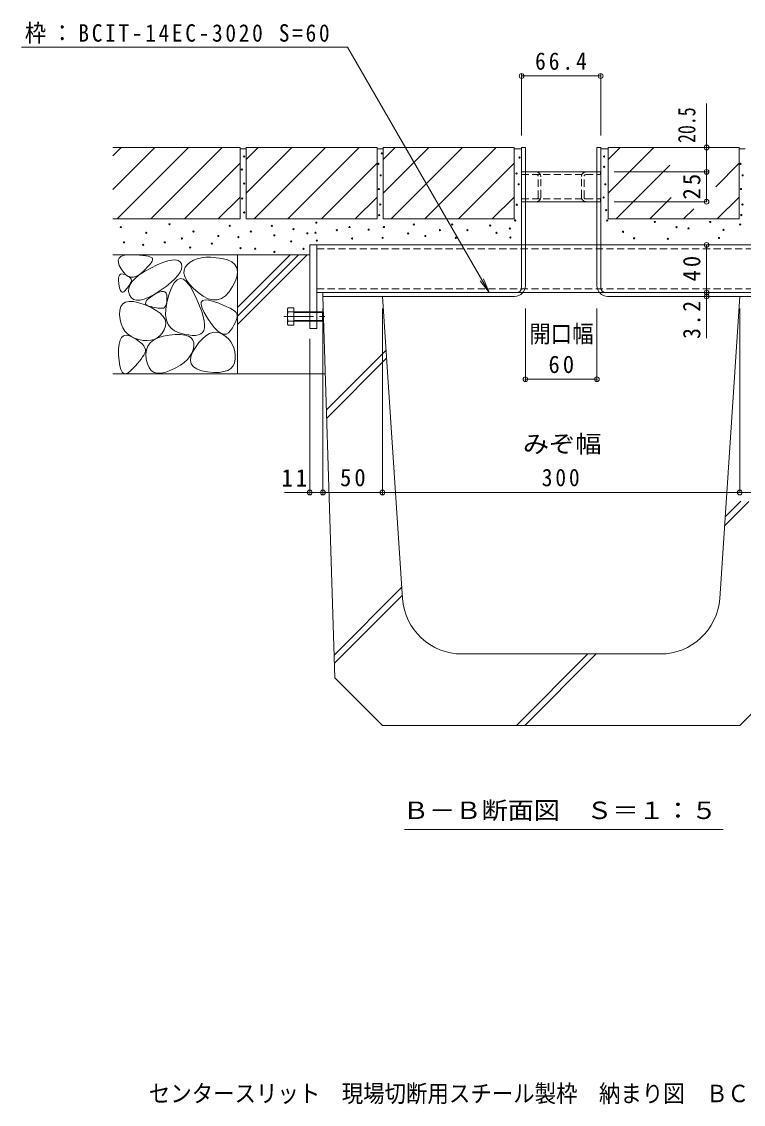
# Model space of a CAD drawing. Units: millimetres at full size, sheet at 1:5; some dimension numbers follow another scale. Extents: x -1382 to 1946, y -1318 to 1367.
# Drawn here: x 250 to 856, y -1318 to -409 of the extents above; entities that cross this region are included whole.
import ezdxf
from ezdxf.enums import TextEntityAlignment as Align

# ---------------------------------------------------------------- set-up
doc = ezdxf.new("R2010")
doc.units = ezdxf.units.MM
doc.header["$LTSCALE"] = 5
doc.header["$PDMODE"] = 32
doc.header["$PDSIZE"] = 4
doc.linetypes.add('CHAIN1', pattern=[8, 5, -1, 1, -1])
doc.linetypes.add('DASHED1', pattern=[1.8, 1.2, -0.6])
for name, color, linetype, lineweight in [('4-0_OUTLINE-0', 7, 'Continuous', 9), ('4-4_0108_天井情報・�', 7, 'Continuous', 9), ('4-5_0055_アルミ建具_', 7, 'Continuous', 9), ('4-E_10ﾎﾞﾙﾄ__2', 7, 'Continuous', 9), ('4-F_10ﾎﾞﾙﾄ__1', 6, 'Continuous', 5)]:
    doc.layers.add(name, color=color, linetype=linetype, lineweight=lineweight)
doc.layers.add('F-4_0013_躯\u3000下り壁�', color=2, linetype='Continuous')
doc.styles.add('ＭＳ ゴシック', font='')
doc.styles.get('ＭＳ ゴシック').set_extended_font_data('MS Gothic')

msp = doc.modelspace()

# ---------------------------------------------------------------- linework, layer by layer
at = {"layer": '4-0_OUTLINE-0'}
for p, q in [((669.323, -514.718), (672.523, -514.718)), ((669.323, -632.018), (669.323, -514.718)), ((672.523, -630.718), (672.523, -514.718)), ((732.523, -630.718), (732.523, -514.718)), ((735.723, -514.718), (732.523, -514.718)), ((735.723, -632.018), (735.723, -514.718)), ((672.523, -535.218), (732.523, -535.218)), ((672.523, -560.218), (732.523, -560.218)), ((497.523, -596.518), (491.523, -596.518)), ((491.523, -596.518), (491.523, -666.518)), ((497.523, -666.518), (497.523, -596.518)), ((497.523, -596.518), (669.323, -596.518)), ((672.523, -596.518), (732.523, -596.518)), ((735.723, -596.518), (907.523, -596.518)), ((664.823, -636.518), (497.523, -636.518)), ((502.523, -639.718), (502.523, -636.518)), ((663.523, -639.718), (502.523, -639.718)), ((670.405, -636.518), (734.642, -636.518)), ((740.223, -636.518), (907.523, -636.518)), ((741.523, -639.718), (902.523, -639.718)), ((491.523, -666.518), (497.523, -666.518))]:
    msp.add_line(p, q, dxfattribs=at)
at = {"layer": '4-0_OUTLINE-0', "linetype": 'DASHED1'}
for p, q in [((672.523, -535.218), (669.323, -535.218)), ((681.523, -535.218), (672.523, -535.218)), ((723.523, -535.218), (732.523, -535.218)), ((732.523, -535.218), (735.706, -535.218)), ((735.523, -537.518), (735.523, -535.218)), ((669.323, -537.518), (735.723, -537.518)), ((683.223, -556.718), (683.223, -538.718)), ((685.523, -556.218), (685.523, -539.218)), ((719.523, -556.218), (719.523, -539.218)), ((721.823, -556.718), (721.823, -538.718)), ((669.323, -557.918), (735.723, -557.918)), ((672.523, -560.218), (669.323, -560.218)), ((681.523, -560.218), (672.523, -560.218)), ((723.523, -560.218), (732.523, -560.218)), ((732.523, -560.218), (735.723, -560.218)), ((735.523, -557.918), (735.523, -560.218)), ((672.523, -596.518), (669.323, -596.518)), ((732.523, -596.518), (735.723, -596.518)), ((497.523, -599.718), (907.523, -599.718)), ((497.523, -633.318), (907.523, -633.318)), ((664.823, -636.518), (670.405, -636.518)), ((740.223, -636.518), (734.642, -636.518))]:
    msp.add_line(p, q, dxfattribs=at)
at = {"layer": '4-0_OUTLINE-0', "color": 2}
for p, q in [((472.708, -662.382), (472.708, -651.182)), ((473.308, -649.318), (478.008, -649.318)), ((473.308, -652.518), (491.523, -652.518)), ((478.008, -653.218), (491.523, -653.218)), ((497.523, -652.518), (502.308, -652.518)), ((497.523, -653.218), (503.008, -653.218)), ((502.308, -652.518), (502.308, -660.518)), ((502.308, -652.518), (503.008, -653.218)), ((503.008, -653.218), (503.008, -659.818)), ((491.523, -660.518), (473.308, -660.518)), ((491.523, -659.818), (478.008, -659.818)), ((503.008, -659.818), (497.523, -659.818)), ((502.308, -660.518), (497.523, -660.518)), ((503.008, -659.818), (502.308, -660.518))]:
    msp.add_line(p, q, dxfattribs=at)
at = {"layer": '4-0_OUTLINE-0', "color": 2, "linetype": 'DASHED1'}
for p, q in [((497.523, -652.518), (491.523, -652.518)), ((497.523, -653.218), (491.523, -653.218)), ((497.523, -659.818), (491.523, -659.818)), ((497.523, -660.518), (491.523, -660.518))]:
    msp.add_line(p, q, dxfattribs=at)
at = {"layer": '4-0_OUTLINE-0', "color": 4, "linetype": 'CHAIN1'}
msp.add_line((469.73, -656.518), (504.27, -656.518), dxfattribs=at)
at = {"layer": '4-0_OUTLINE-0', "color": 2}
msp.add_lwpolyline([(478.008, -649.318), (478.008, -663.718), (473.308, -663.718)], dxfattribs=at)
at = {"layer": '4-0_OUTLINE-0', "linetype": 'DASHED1'}
for centre, radius, start, end in [((681.523, -539.218), 4, 0, 90), ((723.523, -539.218), 4, 90, 180), ((682.023, -538.718), 1.2, 0, 90), ((723.023, -538.718), 1.2, 90, 180), ((681.523, -556.218), 4, 270, 0), ((682.023, -556.718), 1.2, 270, 0), ((723.523, -556.218), 4, 180, 270), ((723.023, -556.718), 1.2, 180, 270)]:
    msp.add_arc(centre, radius, start, end, dxfattribs=at)
at = {"layer": '4-0_OUTLINE-0'}
for centre, radius, start, end in [((663.523, -630.718), 9, 270, 0), ((664.823, -632.018), 4.5, 270, 0), ((741.523, -630.718), 9, 180, 270), ((740.223, -632.018), 4.5, 180, 270)]:
    msp.add_arc(centre, radius, start, end, dxfattribs=at)
at = {"layer": '4-0_OUTLINE-0', "color": 2}
for centre, radius, start, end in [((475.083, -650.918), 2.39, 137.9749, 222.0251), ((486.116, -656.518), 13.418, 162.65606, 197.34394), ((475.083, -662.118), 2.39, 137.9749, 222.0251)]:
    msp.add_arc(centre, radius, start, end, dxfattribs=at)
at = {"layer": '4-4_0108_天井情報・�'}
for p, q in [((669.323, -453.218), (669.323, -504.718)), ((735.723, -453.218), (735.723, -504.718)), ((669.323, -454.718), (735.723, -454.718)), ((824.626, -514.718), (824.626, -477.816)), ((824.626, -535.218), (824.626, -514.718)), ((826.126, -535.218), (747.023, -535.218)), ((824.626, -535.218), (824.626, -560.218)), ((747.023, -560.218), (824.626, -560.218)), ((824.626, -596.518), (824.626, -636.518)), ((824.626, -636.518), (824.626, -639.718)), ((824.626, -639.718), (824.626, -674.735)), ((502.523, -805.69), (502.523, -649.718)), ((552.523, -805.69), (552.523, -649.718)), ((672.523, -710.708), (672.523, -649.718)), ((732.523, -710.708), (732.523, -649.718)), ((852.523, -649.718), (852.523, -804.19)), ((491.523, -805.69), (491.523, -675.218)), ((672.523, -709.208), (732.523, -709.208)), ((552.523, -804.19), (902.523, -804.19))]:
    msp.add_line(p, q, dxfattribs=at)
msp.add_lwpolyline([(470.362, -804.19), (502.523, -804.19), (552.523, -804.19)], dxfattribs=at)
for p in [(669.323, -454.718), (735.723, -454.718), (824.626, -514.718), (824.626, -535.218), (824.626, -560.218), (824.626, -596.518), (824.626, -636.518), (824.626, -639.718), (672.523, -709.208), (732.523, -709.208), (491.523, -804.19), (502.523, -804.19), (552.523, -804.19), (852.523, -804.19)]:
    msp.add_point(p, dxfattribs=at)
at = {"layer": '4-5_0055_アルミ建具_'}
for p, q in [((249.61, -430.529), (523.243, -430.529)), ((642.171, -636.518), (523.243, -430.529)), ((642.171, -636.518), (634.562, -626.601)), ((642.171, -636.518), (637.388, -624.97)), ((571.064, -1087.006), (838.487, -1087.006))]:
    msp.add_line(p, q, dxfattribs=at)
at = {"layer": '4-E_10ﾎﾞﾙﾄ__2', "color": 2}
for p, q in [((433.023, -514.718), (326.152, -514.718)), ((326.152, -521.737), (333.171, -514.718)), ((326.152, -550.021), (361.455, -514.718)), ((329.739, -574.718), (389.739, -514.718)), ((358.023, -574.718), (418.023, -514.718)), ((433.023, -514.718), (433.023, -574.718)), ((433.023, -515.718), (438.023, -515.718)), ((548.023, -514.718), (438.023, -514.718)), ((438.023, -524.866), (448.171, -514.718)), ((438.023, -553.15), (476.455, -514.718)), ((438.023, -514.718), (438.023, -574.718)), ((444.739, -574.718), (504.739, -514.718)), ((473.023, -574.718), (533.023, -514.718)), ((548.023, -514.718), (548.023, -574.718)), ((548.023, -515.718), (553.023, -515.718)), ((663.023, -514.718), (553.023, -514.718)), ((553.023, -524.866), (563.171, -514.718)), ((553.023, -553.15), (591.455, -514.718)), ((553.023, -514.718), (553.023, -574.718)), ((559.739, -574.718), (619.739, -514.718)), ((588.023, -574.718), (648.023, -514.718)), ((663.023, -514.718), (663.023, -574.718)), ((663.023, -515.718), (669.323, -515.718)), ((735.723, -515.718), (742.023, -515.718)), ((852.023, -514.718), (742.023, -514.718)), ((742.023, -524.866), (752.171, -514.718)), ((742.023, -553.15), (780.455, -514.718)), ((742.023, -514.718), (742.023, -574.718)), ((852.023, -514.718), (852.023, -574.718)), ((852.023, -515.718), (857.023, -515.718)), ((386.308, -574.718), (433.023, -528.003)), ((501.308, -574.718), (548.023, -528.003)), ((616.308, -574.718), (663.023, -528.003)), ((748.739, -574.718), (793.81, -529.647)), ((832.283, -547.744), (852.023, -528.003)), ((414.592, -574.718), (433.023, -556.287)), ((529.592, -574.718), (548.023, -556.287)), ((644.592, -574.718), (663.023, -556.287)), ((777.023, -574.718), (795.013, -556.729)), ((833.592, -574.718), (852.023, -556.287)), ((805.308, -574.718), (813.934, -566.092)), ((433.023, -574.718), (326.152, -574.718)), ((548.023, -574.718), (438.023, -574.718)), ((663.023, -574.718), (553.023, -574.718)), ((852.023, -574.718), (742.023, -574.718)), ((326.223, -604.718), (491.523, -604.718)), ((430.723, -604.718), (430.723, -704.718)), ((430.723, -649.1), (475.105, -604.718)), ((430.723, -656.171), (482.176, -604.718)), ((430.723, -663.242), (489.247, -604.718)), ((326.223, -704.718), (430.723, -704.718)), ((504.555, -704.718), (430.723, -704.718))]:
    msp.add_line(p, q, dxfattribs=at)
for points in [[(359.245, -607.416), (359.57, -608.084), (359.507, -608.985), (359.056, -610.119), (358.218, -611.488), (356.992, -613.089), (355.379, -614.925), (353.378, -616.994), (350.989, -619.296), (348.451, -621.372), (346, -622.76), (343.636, -623.462), (341.36, -623.476), (339.172, -622.803), (337.072, -621.442), (335.059, -619.395), (333.133, -616.661), (331.616, -613.782), (330.827, -611.301), (330.766, -609.219), (331.434, -607.535), (332.83, -606.249), (334.955, -605.361), (337.808, -604.872), (341.389, -604.781), (345.121, -604.916), (348.424, -605.107), (351.298, -605.354), (353.744, -605.656), (355.762, -606.013), (357.352, -606.425), (358.513, -606.893)], [(397.695, -636.334), (402.034, -639.501), (406.17, -641.587), (410.104, -642.591), (413.835, -642.514), (417.364, -641.355), (420.69, -639.115), (423.814, -635.793), (426.735, -631.39), (429.064, -626.697), (430.41, -622.507), (430.774, -618.819), (430.155, -615.634), (428.554, -612.951), (425.97, -610.771), (422.404, -609.093), (417.855, -607.918), (412.992, -607.187), (408.48, -606.841), (404.322, -606.881), (400.515, -607.306), (397.062, -608.117), (393.96, -609.313), (391.212, -610.895), (388.815, -612.862), (387.012, -615.119), (386.04, -617.569), (385.902, -620.213), (386.595, -623.05), (388.122, -626.081), (390.48, -629.305), (393.672, -632.723)], [(383.775, -612.334), (384.169, -614.46), (383.814, -616.78), (382.711, -619.296), (380.859, -622.006), (378.259, -624.912), (374.91, -628.012), (370.813, -631.308), (365.967, -634.798), (360.997, -637.993), (356.526, -640.402), (352.555, -642.025), (349.083, -642.862), (346.111, -642.913), (343.638, -642.178), (341.665, -640.657), (340.191, -638.35), (339.399, -635.637), (339.468, -632.896), (340.401, -630.129), (342.195, -627.334), (344.853, -624.513), (348.372, -621.664), (352.755, -618.789), (357.999, -615.886), (363.369, -613.279), (368.124, -611.29), (372.267, -609.919), (375.795, -609.166), (378.711, -609.031), (381.012, -609.514), (382.701, -610.615)], [(341.631, -627.331), (341.276, -628.093), (340.838, -628.905), (340.317, -629.769), (339.713, -630.684), (339.027, -631.65), (338.257, -632.667), (337.405, -633.735), (336.47, -634.854), (335.533, -635.764), (334.673, -636.203), (333.89, -636.171), (333.185, -635.669), (332.557, -634.696), (332.007, -633.252), (331.533, -631.337), (331.138, -628.952), (330.906, -626.541), (330.925, -624.551), (331.194, -622.98), (331.714, -621.83), (332.484, -621.1), (333.505, -620.789), (334.777, -620.899), (336.299, -621.429), (337.823, -622.168), (339.103, -622.907), (340.137, -623.646), (340.926, -624.384), (341.47, -625.122), (341.769, -625.859), (341.823, -626.595)], [(402.504, -668.19), (403.125, -666.087), (403.263, -663.45), (402.915, -660.279), (402.084, -656.574), (400.767, -652.335), (398.967, -647.562), (396.681, -642.255), (393.912, -636.414), (390.954, -631.1), (388.104, -627.375), (385.362, -625.238), (382.728, -624.69), (380.202, -625.73), (377.784, -628.359), (375.474, -632.576), (373.272, -638.382), (371.526, -644.653), (370.587, -650.268), (370.452, -655.225), (371.124, -659.526), (372.6, -663.169), (374.883, -666.156), (377.97, -668.485), (381.864, -670.158), (385.945, -671.303), (389.598, -672.051), (392.821, -672.401), (395.616, -672.354), (397.981, -671.909), (399.918, -671.067), (401.425, -669.827)], [(367.7, -649.623), (366.649, -649.623), (365.497, -649.556), (364.244, -649.422), (362.888, -649.221), (361.431, -648.954), (359.873, -648.62), (358.212, -648.219), (356.45, -647.751), (354.925, -647.17), (353.973, -646.427), (353.596, -645.524), (353.792, -644.459), (354.563, -643.234), (355.908, -641.847), (357.827, -640.3), (360.32, -638.591), (362.929, -637.055), (365.193, -636.025), (367.115, -635.501), (368.693, -635.482), (369.927, -635.969), (370.818, -636.961), (371.365, -638.46), (371.569, -640.464), (371.537, -642.582), (371.375, -644.422), (371.085, -645.984), (370.666, -647.268), (370.118, -648.274), (369.441, -649.002), (368.635, -649.452)], [(369.375, -667.63), (367.676, -670.394), (365.697, -672.661), (363.44, -674.432), (360.903, -675.706), (358.088, -676.484), (354.993, -676.765), (351.62, -676.55), (347.967, -675.838), (344.398, -674.673), (341.274, -673.099), (338.596, -671.115), (336.363, -668.722), (334.576, -665.919), (333.234, -662.707), (332.338, -659.085), (331.887, -655.054), (332.022, -651.219), (332.883, -648.187), (334.47, -645.957), (336.783, -644.53), (339.822, -643.905), (343.587, -644.083), (348.078, -645.063), (353.295, -646.846), (358.429, -649.082), (362.67, -651.421), (366.019, -653.864), (368.475, -656.41), (370.039, -659.06), (370.71, -661.813), (370.489, -664.67)], [(430.246, -654.347), (430.469, -655.49), (430.442, -656.805), (430.166, -658.29), (429.64, -659.947), (428.865, -661.775), (427.84, -663.774), (426.566, -665.944), (425.042, -668.285), (423.296, -670.247), (421.353, -671.277), (419.215, -671.376), (416.881, -670.545), (414.351, -668.782), (411.624, -666.088), (408.702, -662.463), (405.584, -657.907), (402.852, -653.296), (401.086, -649.504), (400.286, -646.532), (400.454, -644.38), (401.587, -643.047), (403.688, -642.535), (406.755, -642.842), (410.789, -643.969), (415.045, -645.476), (418.78, -646.923), (421.994, -648.31), (424.687, -649.638), (426.859, -650.905), (428.509, -652.112), (429.638, -653.26)], [(394.183, -681.47), (393.6, -684.42), (392.496, -687.247), (390.871, -689.952), (388.725, -692.535), (386.058, -694.995), (382.869, -697.334), (379.16, -699.55), (374.929, -701.644), (370.676, -703.277), (366.898, -704.111), (363.594, -704.146), (360.766, -703.383), (358.413, -701.821), (356.536, -699.459), (355.133, -696.299), (354.205, -692.34), (353.902, -688.211), (354.374, -684.542), (355.619, -681.331), (357.639, -678.58), (360.432, -676.288), (364.001, -674.455), (368.343, -673.081), (373.459, -672.167), (378.599, -671.713), (383.01, -671.721), (386.693, -672.191), (389.647, -673.123), (391.874, -674.517), (393.372, -676.372), (394.142, -678.69)], [(428.895, -692.206), (428.344, -695.367), (427.122, -698.008), (425.23, -700.131), (422.667, -701.734), (419.434, -702.819), (415.53, -703.384), (410.956, -703.431), (405.711, -702.958), (400.668, -701.997), (396.699, -700.576), (393.804, -698.697), (391.983, -696.358), (391.236, -693.561), (391.563, -690.304), (392.964, -686.589), (395.439, -682.414), (398.437, -678.393), (401.406, -675.136), (404.347, -672.645), (407.259, -670.918), (410.143, -669.957), (412.998, -669.76), (415.825, -670.329), (418.623, -671.662), (421.22, -673.485), (423.441, -675.52), (425.288, -677.769), (426.759, -680.23), (427.856, -682.905), (428.577, -685.792), (428.924, -688.893)], [(353.092, -687.378), (352.216, -688.893), (351.159, -690.5), (349.921, -692.198), (348.502, -693.987), (346.902, -695.867), (345.121, -697.838), (343.159, -699.901), (341.015, -702.055), (338.905, -703.772), (337.04, -704.527), (335.421, -704.319), (334.049, -703.148), (332.922, -701.014), (332.042, -697.918), (331.408, -693.858), (331.019, -688.836), (330.976, -683.791), (331.376, -679.663), (332.22, -676.453), (333.508, -674.16), (335.24, -672.784), (337.415, -672.325), (340.034, -672.784), (343.096, -674.16), (346.126, -675.971), (348.648, -677.738), (350.66, -679.458), (352.164, -681.133), (353.159, -682.763), (353.646, -684.347), (353.623, -685.885)]]:
    msp.add_lwpolyline(points, close=True, dxfattribs=at)
at = {"layer": '4-E_10ﾎﾞﾙﾄ__2'}
for centre in [(436.416, -522.315), (552.034, -519.638), (667.515, -523.188), (738.535, -522.333), (434.515, -533.249), (549.118, -528.417), (738.641, -530.889), (853.118, -528.417), (436.429, -544.929), (550.984, -538.039), (665.055, -536.558), (854.984, -538.039), (549.51, -549.59), (666.873, -545.65), (739.604, -545.65), (853.51, -549.59), (434.681, -557.482), (550.711, -562.592), (665.269, -562.763), (738.214, -556.666), (854.711, -562.592), (436.357, -569.224), (549.784, -571.433), (740.353, -567.362), (853.784, -571.433), (332.844, -581.482), (373.715, -579.185), (424.309, -580.412), (459.611, -580.412), (497.024, -577.747), (524.867, -581.482), (553.751, -581.482), (578.89, -579.342), (610.983, -579.342), (642.988, -580.251), (663.858, -575.903), (741.189, -575.903), (781.189, -577.208), (799.431, -581.62), (827.712, -577.208), (852.808, -579.344), (354.239, -586.296), (393.82, -585.226), (414.681, -588.97), (431.534, -589.997), (441.96, -585.226), (461.751, -588.435), (477.77, -583.275), (489.508, -586.773), (496.372, -586.226), (514.169, -584.156), (540.913, -583.621), (552.681, -590.575), (574.076, -586.831), (588.518, -588.97), (600.82, -584.156), (614.193, -590.575), (623.821, -584.156), (648.206, -586.338), (659.46, -582.769), (659.935, -590.218), (754.501, -585.424), (763.772, -590.892), (809.415, -582.571), (835.09, -590.654), (838.893, -583.76), (335.518, -594.319), (351.565, -596.459), (369.751, -594.319), (384.192, -591.11), (391.146, -598.598), (409.332, -595.389), (433.402, -599.133), (445.704, -599.668), (475.836, -593.471), (486.249, -599.706), (497.4, -592.876), (527.007, -591.11), (792.061, -591.367), (461.751, -602.342)]:
    msp.add_circle(centre, 0.5, dxfattribs=at)
at = {"layer": '4-F_10ﾎﾞﾙﾄ__1'}
for p, q in [((512.523, -959.718), (502.523, -639.718)), ((552.523, -639.718), (502.523, -639.718)), ((569.412, -893.044), (552.523, -639.718)), ((835.635, -893.044), (852.523, -639.718)), ((902.523, -639.718), (852.523, -639.718)), ((505.499, -734.944), (555.536, -684.907)), ((505.714, -741.801), (555.978, -691.536)), ((839.699, -832.079), (860.018, -811.76)), ((840.205, -824.503), (853.32, -811.388)), ((511.927, -940.648), (568.794, -883.781)), ((512.142, -947.504), (569.236, -890.41)), ((785.746, -939.718), (619.301, -939.718)), ((664.989, -999.718), (724.989, -939.718)), ((672.06, -999.718), (732.06, -939.718)), ((552.523, -999.718), (512.523, -959.718)), ((852.523, -999.718), (892.523, -959.718)), ((552.523, -999.718), (852.523, -999.718))]:
    msp.add_line(p, q, dxfattribs=at)
for centre, start, end in [((619.301, -889.718), 183.81407, 270), ((785.746, -889.718), 270, 356.18593)]:
    msp.add_arc(centre, 50, start, end, dxfattribs=at)

# ---------------------------------------------------------------- texts
at = {"layer": '4-4_0108_天井情報・�', "color": 2, "style": 'ＭＳ ゴシック', "width": 0.75}
msp.add_text('20.5', height=14.66, rotation=90, dxfattribs=at).set_placement((819.626, -510.949), align=Align.BOTTOM_LEFT)
at = {"layer": '4-4_0108_天井情報・�', "color": 2, "style": 'ＭＳ ゴシック'}
for s, width, p in [('開口幅', 0.9, (675.773, -682.809)), ('みぞ幅', 1.1, (670.382, -775.154))]:
    msp.add_text(s, height=14.66, dxfattribs=dict(at, width=width)).set_placement(p, align=Align.BOTTOM_LEFT)
at = {"layer": '4-4_0108_天井情報・�', "color": 2, "char_height": 14.66, "attachment_point": 7, "style": 'ＭＳ ゴシック'}
for s, insert in [('\\T1.28;\\W0.9;66.4', (680.648, -449.718)), ('\\T1.27;\\W0.95;60', (691.898, -704.208)), ('\\T1.27;\\W0.95;11', (467.778, -799.19)), ('\\T1.27;\\W0.95;50', (516.898, -799.19)), ('\\T1.27;\\W0.9;300', (686.273, -799.19))]:
    msp.add_mtext(s, dxfattribs=dict(at, insert=insert))
at = {"layer": '4-4_0108_天井情報・�', "color": 2, "char_height": 14.66, "attachment_point": 7, "rotation": 90, "style": 'ＭＳ ゴシック'}
for s, insert in [('\\T1.27;\\W0.95;25', (819.626, -558.343)), ('\\T1.27;\\W0.95;40', (819.626, -627.143)), ('\\T1.27;\\W0.9;3.2', (819.626, -675.281))]:
    msp.add_mtext(s, dxfattribs=dict(at, insert=insert))
at = {"layer": '4-5_0055_アルミ建具_', "color": 2, "style": 'ＭＳ ゴシック', "width": 1.1}
msp.add_text('Ｂ－Ｂ断面図\u3000Ｓ＝１：５', height=14.66, dxfattribs=at).set_placement((569.644, -1082.619), align=Align.BOTTOM_LEFT)
at = {"layer": '4-5_0055_アルミ建具_', "color": 2, "insert": (252.233, -427.529), "char_height": 14.66, "attachment_point": 7, "style": 'ＭＳ ゴシック'}
msp.add_mtext('\\T1.25;\\W0.9;枠：BCIT-14EC-3020\\~S=60', dxfattribs=at)
at = {"layer": 'F-4_0013_躯\u3000下り壁�', "style": 'ＭＳ ゴシック', "width": 0.9}
msp.add_text('センタースリット\u3000現場切断用スチール製枠\u3000納まり図\u3000ＢＣＩＴ－１４ＥＣ－３０２０\u3000Ｓ＝６０', height=14.66, dxfattribs=at).set_placement((356.356, -1320.223), align=Align.BOTTOM_LEFT)

doc.saveas('drawing.dxf')
